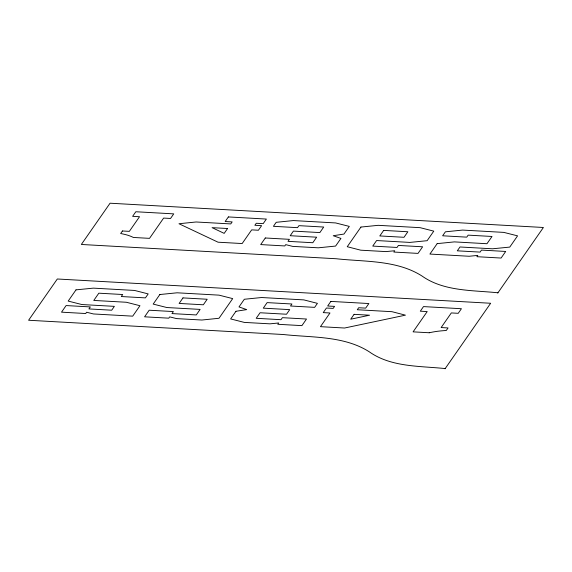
<?xml version="1.0" encoding="UTF-8"?>
<svg xmlns="http://www.w3.org/2000/svg" width="572" height="572" viewBox="0 0 572 572"><rect width="100%" height="100%" fill="white"/><g stroke="black" fill="none" stroke-linecap="round" stroke-linejoin="round"><path stroke-width="0.86" d="M445.045 368.79L490.654 303.26L57.314 278.993L28.6 320.248L283.505 334.527C312.148 337.695 344.044 335.692 369.305 351.83C391.184 367.296 419.734 365.908 445.195 368.575M497.79 293.007L543.4 227.484L110.06 203.21L81.346 244.466L336.25 258.744C364.893 261.912 396.789 259.917 422.05 276.047C443.936 291.52 472.479 290.133 497.94 292.792M429.222 332.761L413.091 331.853L427.205 311.576L420.306 311.189L423.502 306.592L461.418 308.723L458.222 313.313L451.322 312.927L441.141 327.556L448.04 327.942L446.267 330.487A44.316 8.609 1.8 0 0 437.902 331.238A33.87 6.578 1.8 0 0 436.5 331.431L434.026 331.824A76.076 14.779 1.8 0 0 429.236 332.761M76.004 289.861L68.19 301.087L81.86 304.54L114.371 306.356L111.697 310.203L88.91 308.93L90.312 306.921L66.109 305.562L61.519 312.169L85.714 313.52L86.615 312.226L93.45 313.957L132.697 316.152L139.961 305.72L126.383 302.259L93.787 300.436L98.834 293.186L122.701 294.516L121.3 296.532L145.417 297.883L148.184 293.908L134.606 290.447L93.358 288.138L76.004 289.861M122.437 230.974L120.663 233.519A44.316 8.609 1.8 0 1 127.399 235.113A33.877 6.578 1.8 0 1 128.435 235.442L130.201 236.072A76.04 14.772 1.8 0 1 133.376 237.459L149.521 238.36L163.635 218.075L170.542 218.461L173.738 213.871L135.821 211.747L132.625 216.338L139.525 216.724L129.344 231.36L122.437 230.974M159.845 294.53L153.189 304.089L166.86 307.536L200.121 309.402L196.26 314.943L171.979 313.585L173.38 311.568L149.185 310.217L144.587 316.817L168.783 318.175L169.691 316.874L176.598 318.611L201.88 320.027L218.997 318.268L232.69 298.605L219.026 295.145L177.12 292.8L159.845 294.53M228.371 216.931L225.175 221.521L232.16 221.915L230.759 223.924L196.082 221.986L178.964 223.738L218.039 242.199L242.156 243.55L251.673 229.865L258.408 230.244L261.604 225.654L254.869 225.275L256.27 223.266L263.17 223.652L266.366 219.062L228.371 216.931M227.563 228.514L224.181 233.376L212.098 227.649L227.563 228.514M182.983 297.898L179.129 303.439L203.325 304.79L207.186 299.249L182.983 297.898M265.294 237.981L260.696 244.587L284.813 245.939L285.714 244.637L292.628 246.375L318.325 247.812L335.607 246.067L340.933 238.417L333.219 235.721L343.965 234.062L349.299 226.405L335.635 222.937L293.393 220.57L276.204 222.308L273.416 226.312L297.533 227.663L298.927 225.654L323.709 227.041L319.855 232.582L293.407 231.102L290.204 235.714L316.645 237.194L312.791 242.735L288.009 241.348L289.411 239.332L265.294 237.981M235.964 311.275L230.638 318.926L244.287 322.401L269.984 323.838L278.7 322.98L277.799 324.281L301.916 325.632L306.506 319.026L282.396 317.674L280.995 319.691L256.213 318.297L260.074 312.755L286.515 314.235L289.725 309.631L263.277 308.151L267.138 302.609L291.92 303.997L290.519 306.006L314.629 307.357L317.417 303.353L303.846 299.892L261.604 297.526L244.33 299.256L238.996 306.921L246.718 309.609L235.964 311.275M360.939 227.055L347.247 246.718L360.732 250.186L386.007 251.601L394.73 250.743L393.829 252.045L418.025 253.396L422.622 246.797L398.419 245.438L397.025 247.454L372.744 246.089L376.598 240.547L409.859 242.414L427.127 240.698L433.783 231.131L420.12 227.67L378.214 225.325L360.939 227.055M330.866 301.408L327.67 305.999L334.577 306.385L333.176 308.394L326.44 308.022L323.244 312.612L329.98 312.991L320.456 326.669L344.573 328.021L405.448 315.158L391.963 311.69L357.293 309.745L358.687 307.736L365.672 308.129L368.868 303.539L330.866 301.408M383.662 230.402L379.808 235.943L404.004 237.294L407.857 231.753L383.662 230.402M354.097 314.335L350.707 319.197L369.562 315.208L354.097 314.335M437.18 243.629L429.915 254.061L469.162 256.263L477.799 255.398L476.898 256.692L501.093 258.051L505.691 251.451L481.495 250.093L480.094 252.102L457.307 250.829L459.988 246.982L492.499 248.799L509.766 247.09L517.574 235.857L503.832 232.389L462.591 230.08L445.402 231.817L442.635 235.793L466.745 237.144L468.146 235.135L492.013 236.472L486.965 243.722L454.368 241.892L437.18 243.629"/></g></svg>
